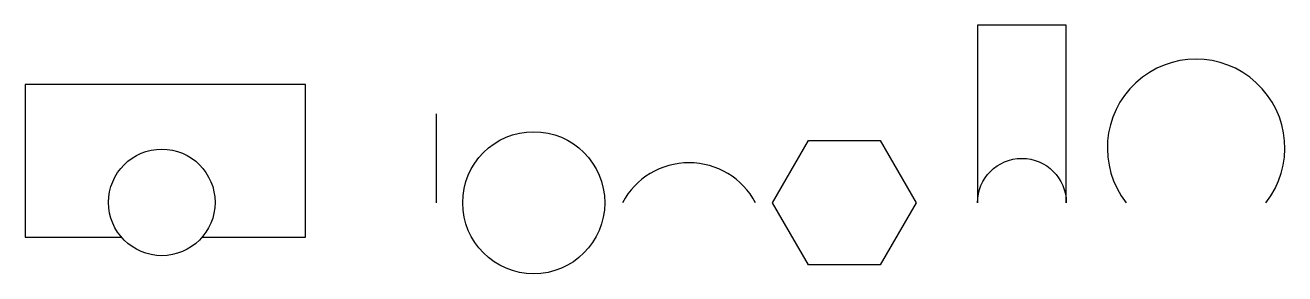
# Model space of a CAD drawing. Header units: millimetres. Extents: x -67 to 75, y -8 to 20.
import ezdxf

# ---------------------------------------------------------------- set-up
doc = ezdxf.new("R2010")
doc.units = ezdxf.units.MM

msp = doc.modelspace()

# ---------------------------------------------------------------- linework, layer by layer
msp.add_line((-21, 10), (-21, 0))
msp.add_lwpolyline([(40, 20), (40, 0, -1), (50, 0), (50, 20)], format="xyb", close=True)
msp.add_lwpolyline([(-47.36, -3.88), (-35.73, -3.88), (-35.73, 13.33), (-67.29, 13.33), (-67.29, -3.88), (-56.45, -3.88)])
msp.add_lwpolyline([(-47.36, -3.88), (-35.73, -3.88), (-35.73, 13.33), (-67.29, 13.33), (-67.29, -3.88), (-56.45, -3.88)])
msp.add_lwpolyline([(33.08, 0), (29.04, -7), (20.96, -7), (16.92, 0), (20.96, 7), (29.04, 7)], close=True)
for centre, radius in [((-10, 0), 8), ((-51.9, 0.04), 6)]:
    msp.add_circle(centre, radius)
for centre, radius, start, end in [((64.63, 6.18), 10, 321.8247, 218.1753), ((7.5, -4), 8.5, 28.0725, 151.9275)]:
    msp.add_arc(centre, radius, start, end)

doc.saveas('drawing.dxf')
